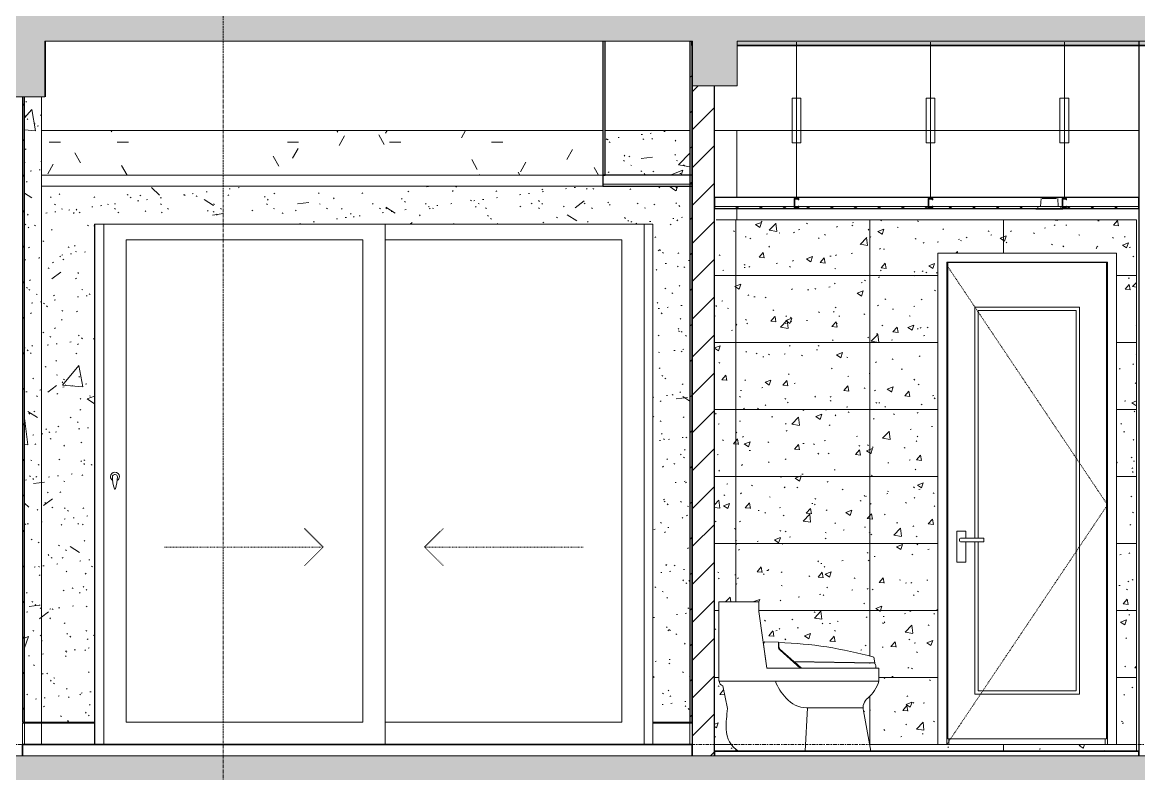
# Model space of a CAD drawing. Header units: millimetres. Extents: x -92143 to -2058, y -8802 to 35300.
# Drawn here: x -25437 to -20437, y 19070 to 22434 of the extents above; entities that cross this region are included whole.
import ezdxf

# ---------------------------------------------------------------- set-up
doc = ezdxf.new("R2010")
doc.units = ezdxf.units.MM
for name, pattern in [('Centre', [31.75, 6.35, -4.7625, 15.875, -4.7625]), ('Dash', [6.35, 3.175, -3.175]), ('Grid Line', [22.225, 12.7, -3.175, 3.175, -3.175])]:
    doc.linetypes.add(name, pattern=pattern)
for name, color, linetype, lineweight in [('0-1', 7, 'Continuous', 5), ('A-CLNG', 13, 'Continuous', 9), ('A-CLNG-1', 250, 'Continuous', 25), ('A-CLNG-2', 7, 'Continuous', 9), ('A-CLNG-PATT-1', 9, 'Continuous', 9), ('A-CLNG-PATT-3', 254, 'Continuous', 18), ('A-DETL-GENF', 92, 'Continuous', 9), ('A-DETL-GENF-1', 7, 'Continuous', 9), ('A-DETL-GENF-HDLN-1', 7, 'Dash', 9), ('A-DETL-THIN', 151, 'Continuous', 9), ('A-DOOR', 31, 'Continuous', 9), ('A-DOOR-1', 7, 'Continuous', 9), ('A-DOOR-FRAM', 31, 'Continuous', 9), ('A-DOOR-GLAZ', 31, 'Continuous', 9), ('A-DOOR-HDLN', 31, 'Dash', 18), ('A-FLOR-1', 10, 'Continuous', 35), ('A-FLOR-HRAL', 11, 'Continuous', 9), ('A-FLOR-HRAL-1', 253, 'Continuous', 18), ('A-FLOR-HRAL-2', 9, 'Continuous', 9), ('A-FLOR-LEVL-2', 51, 'Centre', 9), ('A-FLOR-PATT-1', 7, 'Continuous', 9), ('A-WALL-2', 250, 'Continuous', 25), ('A-WALL-PATT-1', 7, 'Continuous', 9), ('A-WALL-PATT-2', 9, 'Continuous', 9), ('E-LITE-EQPM', 33, 'Continuous', 9), ('E-LITE-EQPM-1', 7, 'Continuous', 9), ('I-WALL-1', 250, 'Continuous', 25), ('I-WALL-2', 7, 'Continuous', 9), ('P-SANR-FIXT', 6, 'Continuous', 9), ('P-SANR-FIXT-1', 7, 'Continuous', 9), ('S-BEAM-2', 7, 'Continuous', 9), ('S-BEAM-3', 10, 'Continuous', 35), ('S-COLS-1', 7, 'Continuous', 9), ('S-GRID-1', 1, 'Grid Line', 9)]:
    doc.layers.add(name, color=color, linetype=linetype, lineweight=lineweight)
pattern_1 = [(45, (-51987.05, 14125), (-79.5495, 79.5495), [])]
pattern_2 = [(50, (-51987.05, 14125), (1093.104, -95.634), [114.3, -1257.3]), (355, (-51987, 14125), (-211.457, 1146.34), [91.44, -1005.84]), (100.451, (-51896, 14117), (881.656, 1050.7), [97.14, -1068.54]), (46.184, (-51987, 14429.8), (1626.475, -252.257), [171.45, -1885.95]), (96.636, (-51851.5, 14408.8), (1424.416, 1484.565), [145.71, -1602.81]), (351.184, (-51987, 14429.8), (1424.43, 1484.55), [137.16, -1508.76]), (21, (-51834.65, 14353.6), (909.686, -613.59), [114.3, -1257.3]), (326, (-51834.7, 14353.6), (370.812, 1105.13), [91.44, -1005.84]), (71.451, (-51758.8, 14302.5), (1280.503, 491.528), [97.14, -1068.54]), (37.5, (-51987.05, 14125), (18.5313, 507.3303), [50.292, -943.356, 50.292, -970.788, -1009.65]), (37.5, (-51987.05, 14125), (18.5313, 507.3303), [-2014.728, 50.292, -959.358]), (7.5, (-51987.05, 14125), (400.918, 601.084), [50.292, -531.876, 50.292, -920.496, -384.81]), (7.5, (-51987.05, 14125), (400.918, 601.084), [-1552.956, 50.292, -334.518]), (327.5, (-52326.9, 14125), (813.545, -34.3737), [50.292, -330.708, 50.292, -1138.428, -1577.34]), (327.5, (-52326.9, 14125), (813.545, -34.3737), [-1569.72, 50.292, -1527.048]), (317.5, (-52479.3, 14125), (888.775, 152.56), [50.292, -445.008, 50.292, -739.14, -1120.14]), (317.5, (-52479.3, 14125), (888.775, 152.56), [-1284.732, 50.292, -1069.848])]
pattern_3 = [(37.5, (-51987.05, 14125), (-4.79953, 146.8239), [5.029, -110.795, 5.029, -124.511, -123.825]), (37.5, (-51987.05, 14125), (-4.79953, 146.8239), [-245.364, 5.029, -118.796]), (7.5, (-51987.05, 14125), (134.8574, 215.0472), [5.029, -57.455, 5.029, -99.365, -40.005]), (7.5, (-51987.05, 14125), (134.8574, 215.0472), [-166.878, 5.029, -34.976]), (327.5, (-52080.78, 14125), (237.29776, 0.4316), [5.029, -33.071, 5.029, -132.131, -179.07]), (327.5, (-52080.78, 14125), (237.29776, 0.4316), [-175.26, 5.029, -174.041]), (317.5, (-52080.78, 14125), (229.067, 66.8792), [5.029, -14.021, 5.029, -84.887, -102.87]), (317.5, (-52080.78, 14125), (229.067, 66.8792), [-108.966, 5.029, -97.841])]

# ---------------------------------------------------------------- blocks, each defined once
blk = doc.blocks.new('NCV_TKTC_KET CAU_rvt-1-TKCS_MẶT CẮT E')
at = {"layer": 'A-FLOR-PATT-1'}
h = blk.add_hatch(color=256, dxfattribs=at)
h.paths.add_polyline_path([(-73236.9, 22330), (-73236.9, 22350), (-75336.9, 22350), (-75336.9, 22330), (-73506.3, 22330)])
h.paths.add_polyline_path([(-48844.9, 22330), (-48635.6, 22330), (-48635.6, 22350), (-50536.9, 22350), (-50536.9, 22330), (-49461.4, 22330)])
h.paths.add_polyline_path([(-20336.9, 22330), (-20336.9, 22350), (-22235.3, 22350), (-22235.3, 22330), (-20484.2, 22330)])
h.paths.add_polyline_path([(-66936.9, 22330), (-65032.3, 22330), (-65032.3, 22350), (-66936.9, 22350)])
h.paths.add_polyline_path([(-48435.6, 22330), (-48433.3, 22330), (-48433.3, 22350), (-48435.6, 22350)])
h.paths.add_polyline_path([(-22435.3, 22330), (-22435.3, 22350), (-22438.4, 22349.9), (-22438.4, 22330)])
h.paths.add_polyline_path([(-42336.9, 22330), (-40434.4, 22330), (-40434.4, 22350), (-42336.9, 22350)])
h.paths.add_polyline_path([(-56833.3, 22330), (-56833.3, 22350), (-58736.9, 22350), (-58736.9, 22330), (-56859.9, 22330)])
h.paths.add_polyline_path([(-28536.9, 22330), (-28536.9, 22350), (-30435.3, 22350), (-30435.3, 22330), (-29115.7, 22330)])
h.paths.add_polyline_path([(-30635.3, 22330), (-30635.3, 22350), (-30638.4, 22350), (-30638.4, 22330)])
at = {"layer": 'A-FLOR-1'}
for p, q in [((-22438.4, 22350), (-22438.4, 22330)), ((-22438.4, 22330), (-22435.3, 22330)), ((-22235.3, 22330), (-20336.9, 22330))]:
    blk.add_line(p, q, dxfattribs=at)
at = {"layer": 'S-BEAM-2'}
for p, q in [((-22836.9, 21950), (-25351.9, 21950)), ((-22446.9, 21950), (-22826.9, 21950)), ((-20436.9, 21950), (-22336.9, 21950))]:
    blk.add_line(p, q, dxfattribs=at)
at = {"layer": 'S-BEAM-3'}
for p, q in [((-25335.3, 22100), (-25335.3, 22350)), ((-22436.9, 22350), (-22436.9, 22150))]:
    blk.add_line(p, q, dxfattribs=at)
blk = doc.blocks.new('DOOR_CW_01 CANH MO-PANEL KINH - DIG_02-800x2200-CỬA NHÔM KÍNH-400864-TKCS_MẶT CẮT E')
at = {"layer": 'A-DETL-GENF-HDLN-1'}
for p, q in [((-28776.5, 6673.5), (-29496.5, 7747)), ((-29496.5, 5600), (-28776.5, 6673.5))]:
    blk.add_line(p, q, dxfattribs=at)
at = {"layer": 'A-DOOR-1'}
for p, q in [((-29496.5, 7760), (-29496.5, 5600)), ((-29496.5, 7760), (-28776.5, 7760)), ((-28781.5, 7758), (-29491.5, 7758)), ((-29491.5, 7758), (-29491.5, 5626)), ((-28781.5, 5626), (-28781.5, 7758)), ((-28776.5, 5600), (-28776.5, 7760)), ((-29371.5, 6524.5), (-29371.5, 7558)), ((-29371.5, 7558), (-28901.5, 7558)), ((-28901.5, 7558), (-28901.5, 5826)), ((-29356.5, 7543), (-29356.5, 6524.5)), ((-28916.5, 7543), (-29356.5, 7543)), ((-28916.5, 5841), (-28916.5, 7543)), ((-29411.8, 6556), (-29451.3, 6556)), ((-29451.3, 6556), (-29451.3, 6416)), ((-29411.8, 6524.5), (-29411.8, 6556)), ((-29356.5, 6524.5), (-29431.5, 6524.5)), ((-29356.5, 6507.5), (-29431.5, 6507.5)), ((-29411.8, 6416), (-29411.8, 6507.5)), ((-29371.5, 5826), (-29371.5, 6507.5)), ((-29356.5, 6524.5), (-29330.7, 6524.5)), ((-29356.5, 6507.5), (-29356.5, 5841)), ((-29330.7, 6507.5), (-29356.5, 6507.5)), ((-29330.7, 6524.5), (-29330.7, 6507.5)), ((-29451.3, 6416), (-29411.8, 6416)), ((-28901.5, 5826), (-29371.5, 5826)), ((-29356.5, 5841), (-28916.5, 5841)), ((-29491.5, 5626), (-28781.5, 5626)), ((-29486.5, 5626), (-29486.5, 5600)), ((-28786.5, 5626), (-28786.5, 5600))]:
    blk.add_line(p, q, dxfattribs=at)
for start, end in [(90, 180), (180, 270)]:
    blk.add_arc((-29431.5, 6516), 8.5, start, end, dxfattribs=at)
blk = doc.blocks.new('TOILET - TOILET-400871-TKCS_MẶT CẮT E')
at = {"layer": 'P-SANR-FIXT-1'}
for p, q in [((-30517.2, 6238.8), (-30338.3, 6238.8)), ((-30517.2, 5884.5), (-30517.2, 6238.8)), ((-30338.3, 6238.8), (-30338.3, 6196.1)), ((-30338.3, 6196.1), (-30301.7, 5942.7)), ((-30317.1, 6048.9), (-30313.7, 6058.1)), ((-30311.6, 6059.4), (-30250.9, 6057.8)), ((-30248.1, 6040.7), (-30248.1, 6057.1)), ((-30301.7, 5942.7), (-30317.1, 6048.9)), ((-30181.1, 5971.6), (-30244.4, 6027.8)), ((-30243, 6022.1), (-30153.7, 5942.7)), ((-29819.2, 5965.3), (-30181.1, 5971.6)), ((-30179, 5970), (-29819.9, 5963.7)), ((-30147, 5942.7), (-30179, 5970)), ((-29822.8, 5991.3), (-29819.2, 5965.3)), ((-29813.5, 5950.7), (-29813.5, 5942.7)), ((-30153.7, 5942.7), (-30301.7, 5942.7)), ((-30301.7, 5942.7), (-29800.4, 5942.7)), ((-29813.5, 5942.7), (-30147, 5942.7)), ((-29800.4, 5942.7), (-29800.4, 5884.5)), ((-30514.1, 5884.5), (-30517.2, 5884.5)), ((-29800.4, 5884.5), (-30517.2, 5884.5)), ((-30477.9, 5760.8), (-30499.7, 5863.3)), ((-30130, 5570), (-30119.8, 5764.9)), ((-30125, 5764.9), (-29871.4, 5764.9)), ((-29869.9, 5751.5), (-29836, 5570))]:
    blk.add_line(p, q, dxfattribs=at)
for centre, radius, start, end in [((-30311.7, 6057.2), 2.2, 88.5161, 155.4839), ((-29006, 6068.4), 1244.9, 180.4858, 181.4436), ((-30310.2, 4249.5), 1808.7, 74.3662, 88.0305), ((-30226.7, 6039.8), 24, 186.6549, 227.3451), ((-30223.8, 6040.7), 24.3, 180, 212), ((-29845.4, 5943), 32.8, 13.4486, 39.0703), ((-30495.4, 5881.7), 18.9, 171.5586, 257), ((-30070.1, 5954.4), 206.2, 199.8317, 225.1361), ((-29944.9, 5924.8), 150, 309.0587, 344.4161), ((-30125, 5881.3), 116.3, 218.8786, 270), ((-29814.7, 5764.2), 56.7, 129.0587, 192.9413), ((-29921.6, 5674.2), 563, 171.1596, 180.5723), ((-30367.9, 5669.8), 116.7, 180.5723, 239.3773)]:
    blk.add_arc(centre, radius, start, end, dxfattribs=at)
blk = doc.blocks.new('LIC_10-ĐÈN LED DOWNLIGHT ÂM TRẦN_ P_6W_ ÁNH SÁNG 4000K - LIC_10-ĐÈN LED DOWNLIGHT ÂM TRẦN_ P_6W_ ÁNH SÁNG 4000K-V4-TKCS_MẶT CẮT E')
at = {"layer": 'E-LITE-EQPM-1'}
for p, q in [((-20887.9, 8009), (-20887.9, 8000)), ((-20791, 8009), (-20882.9, 8009)), ((-20881.9, 8002), (-20881.9, 8000)), ((-20874.4, 8045), (-20877, 8009)), ((-20804.4, 8045), (-20869.4, 8045)), ((-20796.9, 8009), (-20799.4, 8045)), ((-20791.9, 8000), (-20791.9, 8002)), ((-20785.9, 8000), (-20785.9, 8009)), ((-20896.9, 8000), (-20896.9, 7998)), ((-20896.9, 7998), (-20891, 7998)), ((-20776.9, 7998), (-20896.9, 7998)), ((-20893.4, 8000), (-20895.8, 8000)), ((-20876.1, 8000), (-20893.3, 8000)), ((-20782.9, 8000), (-20891, 8000)), ((-20882, 8000), (-20885.5, 8000)), ((-20878.6, 8000), (-20881.1, 8000)), ((-20800.3, 8000), (-20873.6, 8000)), ((-20853.3, 8000), (-20860.6, 8000)), ((-20813.3, 8000), (-20820.5, 8000)), ((-20780.5, 8000), (-20797.7, 8000)), ((-20792.7, 8000), (-20795.3, 8000)), ((-20788.4, 8000), (-20791.6, 8000)), ((-20782.9, 7998), (-20776.9, 7998)), ((-20778.1, 8000), (-20780.5, 8000)), ((-20776.9, 7998), (-20776.9, 8000))]:
    blk.add_line(p, q, dxfattribs=at)
blk = doc.blocks.new('Railing - Railing-942725-TKCS_MẶT CẮT E')
at = {"layer": 'A-FLOR-HRAL-1'}
for p, q in [((-25426.9, 22695), (-25436.9, 22695)), ((-25436.9, 22695), (-25436.9, 22600)), ((-25426.9, 22600), (-25426.9, 22695)), ((-25436.9, 22600), (-25426.9, 22600))]:
    blk.add_line(p, q, dxfattribs=at)
at = {"layer": 'A-FLOR-HRAL-2'}
for p, q in [((-25426.9, 22695), (-25351.9, 22695)), ((-25351.9, 22695), (-25113.5, 22695)), ((-25351.9, 22695), (-25351.9, 22600)), ((-25113.5, 22695), (-25113.5, 22600))]:
    blk.add_line(p, q, dxfattribs=at)
blk = doc.blocks.new('Railing - Railing-915901-TKCS_MẶT CẮT E')
at = {"layer": 'A-FLOR-HRAL-1'}
for p, q in [((-22436.9, 5695), (-22446.9, 5695)), ((-22446.9, 5695), (-22446.9, 5600)), ((-22436.9, 5600), (-22436.9, 5695)), ((-22446.9, 5600), (-22436.9, 5600))]:
    blk.add_line(p, q, dxfattribs=at)
blk = doc.blocks.new('Railing - Railing-915903-TKCS_MẶT CẮT E')
at = {"layer": 'A-FLOR-HRAL-2'}
for p, q in [((-22613.5, 5600), (-22613.5, 5695)), ((-22613.5, 5695), (-22446.9, 5695))]:
    blk.add_line(p, q, dxfattribs=at)
blk = doc.blocks.new('CL_01-VÁCH DỰNG THẠCH CAO CĂN HỘ LOẠI 1-5D12 - CL_01-VÁCH DỰNG THẠCH CAO CĂN HỘ LOẠI 1A-5-V191-TKCS_MẶT CẮT E')
at = {"layer": 'A-CLNG-PATT-3'}
h = blk.add_hatch(dxfattribs=at)
h.set_pattern_fill('FP_2', color=256, style=0, pattern_type=2)
h.set_pattern_definition([(0, (-51987.05, 14125), (609.6, 152.4), [50.292, -406.908, 50.292, -406.908, -2438.4]), (0, (-51987.05, 14125), (609.6, 152.4), [-914.4, 50.292, -864.108, 50.292, -406.908, -1066.8]), (0, (-51987.05, 14125), (609.6, 152.4), [-2286, 50.292, -254.508, 50.292, -711.708]), (120, (-51758.45, 14201.2), (-436.7823, 451.7291), [50.292, -406.908, 50.292, -2845.308]), (120, (-51758.45, 14201.2), (-436.7823, 451.7291), [-507.492, -406.908, 50.292, -864.108, -1524]), (120, (-51758.45, 14201.2), (-436.7823, 451.7291), [-1828.8, 50.292, -406.908, 50.292, -1016.508]), (120, (-51758.45, 14201.2), (-436.7823, 451.7291), [-2336.292, -254.508, 50.292, -711.708]), (240, (-51682.25, 14506), (-172.8177, -604.1291), [50.292, -406.908, 50.292, -406.908, -2438.4]), (240, (-51682.25, 14506), (-172.8177, -604.1291), [-914.4, 50.292, -864.108, 50.292, -406.908, -1066.8]), (240, (-51682.25, 14506), (-172.8177, -604.1291), [-2286, 50.292, -254.508, 50.292, -711.708])])
h.paths.add_polyline_path([(-22950.4, 21750), (-22836.9, 21750), (-22836.9, 21950), (-25351.9, 21950), (-25351.9, 21750), (-24183.5, 21750)])
at = {"layer": 'A-CLNG-1'}
for p, q in [((-22836.9, 22350), (-22836.9, 21750)), ((-22826.9, 21750), (-22826.9, 22350)), ((-22836.9, 21750), (-22826.9, 21750))]:
    blk.add_line(p, q, dxfattribs=at)
at = {"layer": 'A-CLNG-2'}
blk.add_line((-22836.9, 21750), (-25351.9, 21750), dxfattribs=at)
blk = doc.blocks.new('NCV_TKTC_TANG 6 - 8_rvt-3-TKCS_MẶT CẮT E')
at = {"layer": 'A-CLNG-PATT-1'}
h = blk.add_hatch(dxfattribs=at)
h.set_pattern_fill('FP_4', color=256, style=0, pattern_type=2)
h.set_pattern_definition([(45, (-51987.05, 14125), (-53.033, 53.033), []), (135, (-51987.05, 14125), (-53.033, -53.033), [])])
h.paths.add_polyline_path([(-20484.2, 21600), (-20436.9, 21600), (-20436.9, 21610), (-20759.4, 21609), (-20759.4, 21605), (-20779.4, 21605), (-20779.4, 21610), (-20790.5, 21609), (-20790.5, 21600), (-20754.4, 21600)])
h.paths.add_polyline_path([(-22014.4, 21600), (-20883.4, 21600), (-20882.9, 21609), (-21359.4, 21607.5), (-21359.4, 21605), (-21379.4, 21605), (-21379.4, 21610), (-21959.4, 21610), (-21959.4, 21605), (-21979.4, 21605), (-21979.4, 21610), (-22336.9, 21610), (-22336.9, 21600)])
h.paths.add_polyline_path([(-20761.9, 21607.5), (-20761.9, 21610), (-20776.9, 21609), (-20776.9, 21607.5)])
h.paths.add_polyline_path([(-21376.9, 21607.5), (-21361.9, 21607.5), (-21361.9, 21610), (-21376.9, 21610)])
h.paths.add_polyline_path([(-21961.9, 21607.5), (-21961.9, 21610), (-21976.9, 21610), (-21976.9, 21607.5)])
at = {"layer": 'A-WALL-PATT-1'}
h = blk.add_hatch(dxfattribs=at)
h.set_pattern_fill('FP_5', color=256, style=0, pattern_type=2)
h.set_pattern_definition(pattern_1)
h.paths.add_polyline_path([(-22446.9, 19300), (-22436.9, 19300), (-22436.9, 22350), (-22446.9, 22350), (-22446.9, 19369.8)])
h = blk.add_hatch(dxfattribs=at)
h.set_pattern_fill('FP_5', color=256, style=0, pattern_type=2)
h.set_pattern_definition(pattern_1)
h.paths.add_polyline_path([(-25436.9, 19300), (-25426.9, 19300), (-25426.9, 22100), (-25436.9, 22100), (-25436.9, 19369.8)])
at = {"layer": 'A-WALL-PATT-2'}
h = blk.add_hatch(dxfattribs=at)
h.set_pattern_fill('FP_1', color=256, style=0, pattern_type=2)
h.set_pattern_definition([(45, (-51987.05, 14125), (-84.8528, 84.8528), [])])
h.paths.add_polyline_path([(-22336.9, 19150), (-22336.9, 22150), (-22435.3, 22150), (-22435.3, 19150)])
h = blk.add_hatch(dxfattribs=at)
h.set_pattern_fill('FP_7', color=256, style=0, pattern_type=2)
h.set_pattern_definition(pattern_2)
h.paths.add_polyline_path([(-25416.5, 19300), (-25361.9, 19300), (-25361.9, 22100), (-25426.9, 22100), (-25426.9, 19300)])
h = blk.add_hatch(dxfattribs=at)
h.set_pattern_fill('FP_6', color=256, style=0, pattern_type=2)
h.set_pattern_definition(pattern_3)
h.paths.add_polyline_path([(-25416.5, 19300), (-25361.9, 19300), (-25361.9, 22100), (-25426.9, 22100), (-25426.9, 19300)])
h = blk.add_hatch(dxfattribs=at)
h.set_pattern_fill('FP_7', color=256, style=0, pattern_type=2)
h.set_pattern_definition(pattern_2)
h.paths.add_polyline_path([(-25351.9, 19300), (-25351.9, 22100), (-25361.9, 22100), (-25361.9, 19300)])
h = blk.add_hatch(dxfattribs=at)
h.set_pattern_fill('FP_6', color=256, style=0, pattern_type=2)
h.set_pattern_definition(pattern_3)
h.paths.add_polyline_path([(-25351.9, 19300), (-25351.9, 22100), (-25361.9, 22100), (-25361.9, 19300)])
h = blk.add_hatch(dxfattribs=at)
h.set_pattern_fill('FP_7', color=256, style=0, pattern_type=2)
h.set_pattern_definition(pattern_2)
h.paths.add_polyline_path([(-25351.9, 19300), (-25113.5, 19300), (-25113.5, 21530), (-22613.5, 21530), (-22613.5, 19300), (-22446.9, 19300), (-22446.9, 21700), (-25351.9, 21700), (-25351.9, 19369.8)])
h.paths.add_polyline_path([(-22446.9, 21750), (-22446.9, 21950), (-22826.9, 21950), (-22826.9, 21750), (-22570.4, 21750)])
h = blk.add_hatch(dxfattribs=at)
h.set_pattern_fill('FP_6', color=256, style=0, pattern_type=2)
h.set_pattern_definition(pattern_3)
h.paths.add_polyline_path([(-25351.9, 19300), (-25113.5, 19300), (-25113.5, 21530), (-22613.5, 21530), (-22613.5, 19300), (-22446.9, 19300), (-22446.9, 21700), (-25351.9, 21700), (-25351.9, 19369.8)])
h.paths.add_polyline_path([(-22446.9, 21750), (-22446.9, 21950), (-22826.9, 21950), (-22826.9, 21750), (-22570.4, 21750)])
h = blk.add_hatch(dxfattribs=at)
h.set_pattern_fill('FP_18', color=256, style=0, pattern_type=2)
h.set_pattern_definition([(50, (-51987.05, 14125), (273.276, -23.909), [28.575, -314.325]), (355, (-51987.05, 14125), (-52.8646, 286.585), [22.86, -251.46]), (100.451, (-51964.28, 14123), (220.4138, 262.6745), [24.285, -267.135]), (46.184, (-51987.05, 14201.2), (406.6187, -63.0646), [42.862, -471.487]), (96.636, (-51953.17, 14195.94), (356.104, 371.1414), [36.428, -400.703]), (351.184, (-51987.05, 14201.2), (356.1075, 371.138), [34.29, -377.19]), (21, (-51948.95, 14182.15), (227.4212, -153.3982), [28.575, -314.325]), (326, (-51948.95, 14182.15), (92.7027, 276.2822), [22.86, -251.46]), (71.451, (-51930, 14169.37), (320.1254, 122.8816), [24.285, -267.135]), (37.5, (-51987.05, 14125), (4.63248, 126.8326), [5.029, -243.383, 5.029, -250.241, -252.413]), (37.5, (-51987.05, 14125), (4.63248, 126.8326), [-503.682, 5.029, -247.383]), (7.5, (-51987.05, 14125), (100.22916, 150.2711), [5.029, -140.513, 5.029, -237.668, -96.203]), (7.5, (-51987.05, 14125), (100.22916, 150.2711), [-388.239, 5.029, -91.173]), (327.5, (-52072.01, 14125), (203.38684, -8.5935), [5.029, -90.221, 5.029, -292.151, -394.335]), (327.5, (-52072.01, 14125), (203.38684, -8.5935), [-392.43, 5.029, -389.306]), (317.5, (-52110.11, 14125), (222.1944, 38.1398), [5.029, -118.796, 5.029, -192.329, -280.035]), (317.5, (-52110.11, 14125), (222.1944, 38.1398), [-321.183, 5.029, -275.006])])
h.paths.add_polyline_path([(-22336.9, 19170), (-22226.9, 19170), (-22238.8, 19177.1), (-22257.8, 19195.4), (-22272.2, 19217.6), (-22281.3, 19242.4), (-22284.5, 19268.6), (-22283.1, 19314.8), (-22277.9, 19360.8), (-22299.7, 19463.3), (-22307.9, 19467.6), (-22313.2, 19475.2), (-22314.1, 19484.5), (-22317.2, 19484.5), (-22317.2, 19838.8), (-22138.3, 19838.8), (-22138.3, 19796.1), (-22117.1, 19648.9), (-22111.6, 19659.4), (-22050.9, 19657.8), (-22049.2, 19631.5), (-22043, 19622.1), (-21953.7, 19542.7), (-21947, 19542.7), (-21979, 19570), (-21619.2, 19562.5), (-21613.5, 19550.7), (-21613.5, 19542.7), (-21600.4, 19542.7), (-21600.4, 19484.5), (-21611.7, 19455.8), (-21628.6, 19430), (-21659.2, 19399.3), (-21665.9, 19388.5), (-21670.7, 19369.8), (-21671.4, 19364.1), (-21669.9, 19351.5), (-21636, 19170), (-20446.9, 19170), (-20446.9, 21550), (-22336.9, 21550), (-22336.9, 19369.8)])
h.paths.add_polyline_path([(-20536.5, 19200), (-21336.5, 19200), (-21336.5, 21400), (-20536.5, 21400), (-20536.5, 19369.8)])
h.paths.add_polyline_path([(-21619.2, 19565.3), (-21981.1, 19571.6), (-22045.2, 19630.4), (-22048.1, 19646.9), (-22046.7, 19657), (-21904.7, 19646.5), (-21762.7, 19624.5), (-21622.8, 19591.3), (-21619.9, 19570.8)])
h = blk.add_hatch(dxfattribs=at)
h.set_pattern_fill('FP_71', color=256, style=0, pattern_type=2)
h.set_pattern_definition([(0, (-20441.94, 19200), (0, 300), []), (90, (-20441.94, 19200), (-600, 4e-14), [])])
h.paths.add_polyline_path([(-22336.9, 19170), (-22226.9, 19170), (-22238.8, 19177.1), (-22257.8, 19195.4), (-22272.2, 19217.6), (-22281.3, 19242.4), (-22284.5, 19268.6), (-22283.1, 19314.8), (-22277.9, 19360.8), (-22299.7, 19463.3), (-22307.9, 19467.6), (-22313.2, 19475.2), (-22314.1, 19484.5), (-22317.2, 19484.5), (-22317.2, 19838.8), (-22138.3, 19838.8), (-22138.3, 19796.1), (-22117.1, 19648.9), (-22111.6, 19659.4), (-22050.9, 19657.8), (-22049.2, 19631.5), (-22043, 19622.1), (-21953.7, 19542.7), (-21947, 19542.7), (-21979, 19570), (-21619.2, 19562.5), (-21613.5, 19550.7), (-21613.5, 19542.7), (-21600.4, 19542.7), (-21600.4, 19484.5), (-21611.7, 19455.8), (-21628.6, 19430), (-21659.2, 19399.3), (-21665.9, 19388.5), (-21670.7, 19369.8), (-21671.4, 19364.1), (-21669.9, 19351.5), (-21636, 19170), (-20446.9, 19170), (-20446.9, 21550), (-22336.9, 21550), (-22336.9, 19369.8)])
h.paths.add_polyline_path([(-20536.5, 19200), (-21336.5, 19200), (-21336.5, 21400), (-20536.5, 21400), (-20536.5, 19369.8)])
h.paths.add_polyline_path([(-21619.2, 19565.3), (-21981.1, 19571.6), (-22045.2, 19630.4), (-22048.1, 19646.9), (-22046.7, 19657), (-21904.7, 19646.5), (-21762.7, 19624.5), (-21622.8, 19591.3), (-21619.9, 19570.8)])
at = {"layer": 'A-CLNG-1'}
for p, q in [((-22436.9, 21750), (-22836.9, 21750)), ((-22836.9, 21750), (-22836.9, 21700)), ((-22436.9, 21700), (-22436.9, 21750)), ((-22836.9, 21700), (-22436.9, 21700)), ((-20436.9, 21650), (-22336.9, 21650)), ((-22336.9, 21650), (-22336.9, 21600)), ((-20436.9, 21600), (-20436.9, 21650)), ((-22336.9, 21600), (-20891, 21600)), ((-20782.9, 21600), (-20436.9, 21600))]:
    blk.add_line(p, q, dxfattribs=at)
at = {"layer": 'A-CLNG-2'}
for p, q in [((-25351.9, 21750), (-22836.9, 21750)), ((-22436.9, 21710), (-22836.9, 21710)), ((-22836.9, 21700), (-25351.9, 21700)), ((-21979.1, 21610), (-22336.9, 21610)), ((-21960.1, 21610), (-21976.9, 21610)), ((-21379.1, 21610), (-21959.4, 21610)), ((-21360.1, 21610), (-21376.9, 21610)), ((-20871.5, 21610), (-21359.4, 21610)), ((-20779.1, 21610), (-20802.3, 21610)), ((-20760.1, 21610), (-20776.9, 21610)), ((-20436.9, 21610), (-20759.4, 21610))]:
    blk.add_line(p, q, dxfattribs=at)
at = {"layer": 'A-FLOR-1'}
for p, q in [((-22436.9, 19200), (-25436.9, 19200)), ((-25436.9, 19200), (-25436.9, 19150)), ((-22436.9, 19150), (-22436.9, 19200)), ((-20436.9, 19170), (-22336.9, 19170)), ((-22336.9, 19170), (-22336.9, 19150)), ((-20436.9, 19150), (-20436.9, 19170))]:
    blk.add_line(p, q, dxfattribs=at)
at = {"layer": 'A-WALL-2'}
for p, q in [((-22436.9, 22350), (-22436.9, 19150)), ((-20436.9, 22350), (-20436.9, 19150)), ((-22336.9, 19150), (-22336.9, 22150))]:
    blk.add_line(p, q, dxfattribs=at)
at = {"layer": 'I-WALL-1'}
for p, q in [((-22446.9, 22350), (-22446.9, 19300)), ((-22436.9, 19300), (-22436.9, 22350)), ((-25436.9, 22100), (-25436.9, 19300)), ((-25426.9, 19300), (-25426.9, 22100)), ((-25436.9, 19300), (-25426.9, 19300)), ((-22446.9, 19300), (-22436.9, 19300))]:
    blk.add_line(p, q, dxfattribs=at)
at = {"layer": 'I-WALL-2'}
for p, q in [((-25351.9, 22100), (-25351.9, 19300)), ((-25113.5, 19300), (-25113.5, 21530)), ((-25113.5, 21530), (-22613.5, 21530)), ((-22613.5, 21530), (-22613.5, 19300)), ((-20446.9, 21550), (-22326.9, 21550)), ((-20446.9, 19170), (-20446.9, 21550)), ((-21336.5, 19200), (-21336.5, 21400)), ((-21336.5, 21400), (-20536.5, 21400)), ((-20536.5, 21400), (-20536.5, 19200)), ((-25426.9, 19300), (-25361.9, 19300)), ((-25351.9, 19300), (-25361.9, 19300)), ((-25351.9, 19300), (-25113.5, 19300)), ((-22613.5, 19300), (-22446.9, 19300)), ((-20536.5, 19200), (-21336.5, 19200))]:
    blk.add_line(p, q, dxfattribs=at)
at = {"layer": 'S-COLS-1'}
for p, q in [((-22236.9, 21950), (-22236.9, 21650)), ((-22236.9, 21600), (-22236.9, 21550))]:
    blk.add_line(p, q, dxfattribs=at)
at = {"layer": 'A-CLNG'}
blk.add_blockref('CL_01-VÁCH DỰNG THẠCH CAO CĂN HỘ LOẠI 1-5D12 - CL_01-VÁCH DỰNG THẠCH CAO CĂN HỘ LOẠI 1A-5-V191-TKCS_MẶT CẮT E', (0, 0), dxfattribs=at)
at = {"layer": 'A-DOOR'}
blk.add_blockref('DOOR_CW_01 CANH MO-PANEL KINH - DIG_02-800x2200-CỬA NHÔM KÍNH-400864-TKCS_MẶT CẮT E', (8200, 13600), dxfattribs=at)
at = {"layer": 'A-FLOR-HRAL'}
for name, p in [('Railing - Railing-942725-TKCS_MẶT CẮT E', (0, -3400)), ('Railing - Railing-915903-TKCS_MẶT CẮT E', (0, 13600)), ('Railing - Railing-915901-TKCS_MẶT CẮT E', (0, 13600))]:
    blk.add_blockref(name, p, dxfattribs=at)
at = {"layer": 'E-LITE-EQPM'}
blk.add_blockref('LIC_10-ĐÈN LED DOWNLIGHT ÂM TRẦN_ P_6W_ ÁNH SÁNG 4000K - LIC_10-ĐÈN LED DOWNLIGHT ÂM TRẦN_ P_6W_ ÁNH SÁNG 4000K-V4-TKCS_MẶT CẮT E', (0, 13600), dxfattribs=at)
at = {"layer": 'P-SANR-FIXT'}
blk.add_blockref('TOILET - TOILET-400871-TKCS_MẶT CẮT E', (8200, 13600), dxfattribs=at)
blk = doc.blocks.new('DEG_02-DEG_03 - DEG_02-2500x2400mm-CỬA ĐI 02 CÁNH TRƯỢT-V79-TKCS_MẶT CẮT E')
at = {"layer": 'A-DOOR'}
for p, q in [((-38760.3, 5600), (-38760.3, 7930)), ((-39920.3, 5700), (-39920.3, 7860)), ((-39920.3, 7860), (-38860.3, 7860)), ((-38860.3, 7860), (-38860.3, 5700)), ((-38860.3, 5700), (-39920.3, 5700))]:
    blk.add_line(p, q, dxfattribs=at)
at = {"layer": 'A-DOOR', "flags": 128}
blk.add_lwpolyline([(-39968.8, 6808.7), (-39968.8, 6808.7), (-39968.8, 6808.7), (-39968.8, 6808.7), (-39968.8, 6808.7), (-39968.9, 6808.7), (-39968.9, 6808.7), (-39968.9, 6808.7), (-39968.9, 6808.7), (-39968.9, 6808.7), (-39969, 6808.7), (-39969, 6808.7), (-39969, 6808.7), (-39969, 6808.7), (-39969.1, 6808.7), (-39969.1, 6808.7), (-39969.1, 6808.7), (-39969.2, 6808.7), (-39969.2, 6808.7), (-39969.3, 6808.7), (-39969.3, 6808.7), (-39969.4, 6808.7), (-39969.4, 6808.7), (-39969.5, 6808.7), (-39969.5, 6808.7), (-39969.6, 6808.7), (-39969.6, 6808.7), (-39969.7, 6808.7), (-39969.7, 6808.7), (-39969.8, 6808.7), (-39969.8, 6808.7), (-39969.9, 6808.7), (-39969.9, 6808.7), (-39970, 6808.7), (-39970.1, 6808.7), (-39970.1, 6808.7), (-39970.2, 6808.7), (-39970.2, 6808.7), (-39970.3, 6808.7), (-39970.4, 6808.7), (-39970.4, 6808.7), (-39970.5, 6808.7), (-39970.5, 6808.7), (-39970.6, 6808.7), (-39970.7, 6808.7), (-39970.7, 6808.7), (-39970.8, 6808.7), (-39970.8, 6808.7), (-39970.9, 6808.7), (-39970.9, 6808.7), (-39971, 6808.7), (-39971, 6808.7), (-39971.1, 6808.7), (-39971.1, 6808.7), (-39971.2, 6808.7), (-39971.2, 6808.7), (-39971.3, 6808.7), (-39971.3, 6808.7), (-39971.4, 6808.7), (-39971.4, 6808.7), (-39971.5, 6808.7), (-39971.5, 6808.7), (-39971.5, 6808.7), (-39971.6, 6808.7), (-39971.6, 6808.7), (-39971.6, 6808.7), (-39971.7, 6808.7), (-39971.7, 6808.7), (-39971.7, 6808.7), (-39971.7, 6808.7), (-39971.7, 6808.7), (-39971.8, 6808.7), (-39971.8, 6808.7), (-39971.8, 6808.7), (-39971.8, 6808.7), (-39971.8, 6808.7), (-39971.8, 6808.7)], dxfattribs=at)
at = {"layer": 'A-DOOR'}
for centre, radius, start, end in [((-39970.3, 6800), 20, 0, 180), ((-39971.8, 6799.2), 9.45, 90, 180), ((-39968.8, 6799.2), 9.45, 0, 90), ((-39970.3, 6800), 20, 180, 240), ((-39816.5, 6799.2), 164.8, 180, 199.134), ((-40124.1, 6799.2), 164.8, 340.866, 0), ((-39970.3, 6800), 20, 300, 0), ((-39969.9, 6746), 2.34, 199.134, 261.031), ((-39970.7, 6746), 2.34, 278.969, 340.866)]:
    blk.add_arc(centre, radius, start, end, dxfattribs=at)
at = {"layer": 'A-DOOR-FRAM'}
for p, q in [((-40060.3, 7930), (-40060.3, 5600)), ((-40020.3, 5600), (-40020.3, 7930)), ((-37600.3, 5600), (-37600.3, 7930)), ((-37560.3, 5695), (-37560.3, 5700))]:
    blk.add_line(p, q, dxfattribs=at)
at = {"layer": 'A-DOOR-GLAZ'}
for p, q in [((-37700.3, 7860), (-38760.3, 7860)), ((-37700.3, 5700), (-37700.3, 7860)), ((-38760.3, 5700), (-37700.3, 5700))]:
    blk.add_line(p, q, dxfattribs=at)
at = {"layer": 'A-DOOR-HDLN'}
for p, q in [((-39037.6, 6484.2), (-39122.4, 6569.1)), ((-38583.1, 6484.2), (-38498.2, 6569.1)), ((-39747.6, 6484.2), (-39037.6, 6484.2)), ((-39037.6, 6484.2), (-39122.4, 6399.4)), ((-38583.1, 6484.2), (-38498.2, 6399.4)), ((-37873.1, 6484.2), (-38583.1, 6484.2))]:
    blk.add_line(p, q, dxfattribs=at)
blk = doc.blocks.new('Repeating Detail - THANH TREO TRẦN 700-V208-TKCS_MẶT CẮT E')
at = {"layer": 'A-DETL-GENF'}
for points in [[(-66377.4, 28405), (-66357.4, 28405), (-66357.4, 28411), (-66359.9, 28407.5), (-66374.9, 28407.5), (-66374.9, 28442.5), (-66359.9, 28442.5), (-66357.4, 28439), (-66357.4, 28445), (-66377.4, 28445)], [(-65777.4, 28405), (-65757.4, 28405), (-65757.4, 28411), (-65759.9, 28407.5), (-65774.9, 28407.5), (-65774.9, 28442.5), (-65759.9, 28442.5), (-65757.4, 28439), (-65757.4, 28445), (-65777.4, 28445)], [(-65177.4, 28405), (-65157.4, 28405), (-65157.4, 28411), (-65159.9, 28407.5), (-65174.9, 28407.5), (-65174.9, 28442.5), (-65159.9, 28442.5), (-65157.4, 28439), (-65157.4, 28445), (-65177.4, 28445)]]:
    blk.add_hatch(color=256, dxfattribs=at).paths.add_polyline_path(points)
for p, q in [((-66367.4, 28445), (-66367.4, 29145)), ((-65767.4, 28445), (-65767.4, 29145)), ((-65167.4, 28445), (-65167.4, 29145)), ((-66387.4, 28895), (-66347.4, 28895)), ((-66387.4, 28695), (-66387.4, 28895)), ((-66347.4, 28895), (-66347.4, 28695)), ((-65787.4, 28895), (-65747.4, 28895)), ((-65787.4, 28695), (-65787.4, 28895)), ((-65747.4, 28895), (-65747.4, 28695)), ((-65187.4, 28895), (-65147.4, 28895)), ((-65187.4, 28695), (-65187.4, 28895)), ((-65147.4, 28895), (-65147.4, 28695)), ((-66347.4, 28695), (-66387.4, 28695)), ((-65747.4, 28695), (-65787.4, 28695)), ((-65147.4, 28695), (-65187.4, 28695)), ((-66357.4, 28445), (-66377.4, 28445)), ((-66377.4, 28445), (-66377.4, 28405)), ((-66357.4, 28445), (-66377.4, 28445)), ((-66377.4, 28445), (-66377.4, 28405)), ((-66377.4, 28405), (-66357.4, 28405)), ((-66377.4, 28405), (-66357.4, 28405)), ((-66374.9, 28442.5), (-66359.9, 28442.5)), ((-66374.9, 28407.5), (-66374.9, 28442.5)), ((-66374.9, 28407.5), (-66374.9, 28442.5)), ((-66374.9, 28442.5), (-66359.9, 28442.5)), ((-66359.9, 28407.5), (-66374.9, 28407.5)), ((-66359.9, 28407.5), (-66374.9, 28407.5)), ((-66359.9, 28442.5), (-66359.9, 28439)), ((-66359.9, 28442.5), (-66359.9, 28439)), ((-66359.9, 28439), (-66357.4, 28439)), ((-66359.9, 28439), (-66357.4, 28439)), ((-66357.4, 28411), (-66359.9, 28411)), ((-66359.9, 28411), (-66359.9, 28407.5)), ((-66357.4, 28411), (-66359.9, 28411)), ((-66359.9, 28411), (-66359.9, 28407.5)), ((-66357.4, 28439), (-66357.4, 28445)), ((-66357.4, 28439), (-66357.4, 28445)), ((-66357.4, 28405), (-66357.4, 28411)), ((-66357.4, 28405), (-66357.4, 28411)), ((-65757.4, 28445), (-65777.4, 28445)), ((-65777.4, 28445), (-65777.4, 28405)), ((-65757.4, 28445), (-65777.4, 28445)), ((-65777.4, 28445), (-65777.4, 28405)), ((-65777.4, 28405), (-65757.4, 28405)), ((-65777.4, 28405), (-65757.4, 28405)), ((-65774.9, 28442.5), (-65759.9, 28442.5)), ((-65774.9, 28407.5), (-65774.9, 28442.5)), ((-65774.9, 28407.5), (-65774.9, 28442.5)), ((-65774.9, 28442.5), (-65759.9, 28442.5)), ((-65759.9, 28407.5), (-65774.9, 28407.5)), ((-65759.9, 28407.5), (-65774.9, 28407.5)), ((-65759.9, 28442.5), (-65759.9, 28439)), ((-65759.9, 28442.5), (-65759.9, 28439)), ((-65759.9, 28439), (-65757.4, 28439)), ((-65759.9, 28439), (-65757.4, 28439)), ((-65757.4, 28411), (-65759.9, 28411)), ((-65759.9, 28411), (-65759.9, 28407.5)), ((-65757.4, 28411), (-65759.9, 28411)), ((-65759.9, 28411), (-65759.9, 28407.5)), ((-65757.4, 28439), (-65757.4, 28445)), ((-65757.4, 28439), (-65757.4, 28445)), ((-65757.4, 28405), (-65757.4, 28411)), ((-65757.4, 28405), (-65757.4, 28411)), ((-65157.4, 28445), (-65177.4, 28445)), ((-65177.4, 28445), (-65177.4, 28405)), ((-65157.4, 28445), (-65177.4, 28445)), ((-65177.4, 28445), (-65177.4, 28405)), ((-65177.4, 28405), (-65157.4, 28405)), ((-65177.4, 28405), (-65157.4, 28405)), ((-65174.9, 28442.5), (-65159.9, 28442.5)), ((-65174.9, 28407.5), (-65174.9, 28442.5)), ((-65174.9, 28407.5), (-65174.9, 28442.5)), ((-65174.9, 28442.5), (-65159.9, 28442.5)), ((-65159.9, 28407.5), (-65174.9, 28407.5)), ((-65159.9, 28407.5), (-65174.9, 28407.5)), ((-65159.9, 28442.5), (-65159.9, 28439)), ((-65159.9, 28442.5), (-65159.9, 28439)), ((-65159.9, 28439), (-65157.4, 28439)), ((-65159.9, 28439), (-65157.4, 28439)), ((-65157.4, 28411), (-65159.9, 28411)), ((-65159.9, 28411), (-65159.9, 28407.5)), ((-65157.4, 28411), (-65159.9, 28411)), ((-65159.9, 28411), (-65159.9, 28407.5)), ((-65157.4, 28439), (-65157.4, 28445)), ((-65157.4, 28439), (-65157.4, 28445)), ((-65157.4, 28405), (-65157.4, 28411)), ((-65157.4, 28405), (-65157.4, 28411))]:
    blk.add_line(p, q, dxfattribs=at)

msp = doc.modelspace()

# ---------------------------------------------------------------- hatches: boundary and pattern name
at = {"layer": 'A-DETL-GENF-1'}
for points in [[(-17236.9, 21950), (-17236.9, 22550), (-78233.3, 22550), (-78233.3, 21950), (-77935.7, 21950), (-77935.7, 22350), (-73233.6, 22350), (-73233.6, 22150), (-73033.3, 22150), (-73033.3, 22350), (-70108.5, 22350), (-70108.5, 22100), (-69708.5, 22100), (-69708.5, 22350), (-65032.3, 22350), (-65032.3, 22150), (-64832.3, 22150), (-64832.3, 22350), (-61933.6, 22350), (-61933.6, 22100), (-61533.6, 22100), (-61533.6, 22350), (-56833.3, 22350), (-56833.3, 22150), (-56633.3, 22150), (-56633.3, 22350), (-53733.2, 22350), (-53733.2, 22100), (-53333.2, 22100), (-53333.2, 22350), (-48635.6, 22350), (-48635.6, 22150), (-48435.6, 22150), (-48435.6, 22350), (-45535.3, 22350), (-45535.3, 22100), (-45134.4, 22100), (-45134.4, 22350), (-40434.4, 22350), (-40434.4, 22150), (-40234.4, 22150), (-40234.4, 22350), (-37436.9, 22350), (-37436.9, 22100), (-37037.4, 22100), (-37037.4, 22350), (-33860.3, 22350), (-33860.3, 22100), (-33436.9, 22100), (-33436.9, 22350), (-30635.3, 22350), (-30635.3, 22150), (-30435.3, 22150), (-30435.3, 22350), (-25735.7, 22350), (-25735.7, 22100), (-25335.7, 22100), (-25335.7, 22350), (-22435.3, 22350), (-22435.3, 22150), (-22235.3, 22150), (-22235.3, 22350), (-17535.3, 22350), (-17535.3, 21950)], [(-17236.9, 18550), (-17236.9, 19150), (-78233.3, 19150), (-78233.3, 18550), (-77935.7, 18550), (-77935.7, 18950), (-73233.6, 18950), (-73233.6, 18750), (-73033.3, 18750), (-73033.3, 18950), (-70108.5, 18950), (-70108.5, 18700), (-69708.5, 18700), (-69708.5, 18950), (-65032.3, 18950), (-65032.3, 18750), (-64832.3, 18750), (-64832.3, 18950), (-61933.6, 18950), (-61933.6, 18700), (-61533.6, 18700), (-61533.6, 18950), (-56833.3, 18950), (-56833.3, 18750), (-56633.3, 18750), (-56633.3, 18950), (-53733.2, 18950), (-53733.2, 18700), (-53333.2, 18700), (-53333.2, 18950), (-48635.6, 18950), (-48635.6, 18750), (-48435.6, 18750), (-48435.6, 18950), (-45535.3, 18950), (-45535.3, 18700), (-45134.4, 18700), (-45134.4, 18950), (-40434.4, 18950), (-40434.4, 18750), (-40234.4, 18750), (-40234.4, 18950), (-37436.9, 18950), (-37436.9, 18700), (-37037.4, 18700), (-37037.4, 18950), (-33860.3, 18950), (-33860.3, 18700), (-33436.9, 18700), (-33436.9, 18950), (-30635.3, 18950), (-30635.3, 18750), (-30435.3, 18750), (-30435.3, 18950), (-25735.7, 18950), (-25735.7, 18700), (-25335.7, 18700), (-25335.7, 18950), (-22435.3, 18950), (-22435.3, 18750), (-22235.3, 18750), (-22235.3, 18950), (-17535.3, 18950), (-17535.3, 18550)]]:
    msp.add_hatch(color=256, dxfattribs=at).paths.add_polyline_path(points)

# ---------------------------------------------------------------- linework, layer by layer
at = {"layer": 'A-DETL-THIN'}
for p, q in [((-25335.7, 22100), (-25335.7, 22350)), ((-25335.7, 22350), (-22435.3, 22350)), ((-22435.3, 22350), (-22435.3, 22150)), ((-22235.3, 22150), (-22235.3, 22350)), ((-22235.3, 22350), (-17535.3, 22350)), ((-22435.3, 22150), (-22235.3, 22150)), ((-25735.7, 22100), (-25335.7, 22100)), ((-17236.9, 19150), (-33857.4, 19150))]:
    msp.add_line(p, q, dxfattribs=at)
at = {"layer": 'A-FLOR-LEVL-2'}
msp.add_line((-92142.8, 19200), (-5549.7, 19200), dxfattribs=at)
at = {"layer": 'S-GRID-1'}
msp.add_line((-24536.9, -1796.5), (-24536.9, 30542.5), dxfattribs=at)

# ---------------------------------------------------------------- block references
at = {"layer": '0-1'}
for name in ['NCV_TKTC_KET CAU_rvt-1-TKCS_MẶT CẮT E', 'NCV_TKTC_TANG 6 - 8_rvt-3-TKCS_MẶT CẮT E']:
    msp.add_blockref(name, (0, 0), dxfattribs=at)
at = {"layer": 'A-DETL-GENF'}
msp.add_blockref('Repeating Detail - THANH TREO TRẦN 700-V208-TKCS_MẶT CẮT E', (44397.9, -6800), dxfattribs=at)
at = {"layer": 'A-DOOR'}
msp.add_blockref('DEG_02-DEG_03 - DEG_02-2500x2400mm-CỬA ĐI 02 CÁNH TRƯỢT-V79-TKCS_MẶT CẮT E', (14947.9, 13600), dxfattribs=at)

doc.saveas('drawing.dxf')
